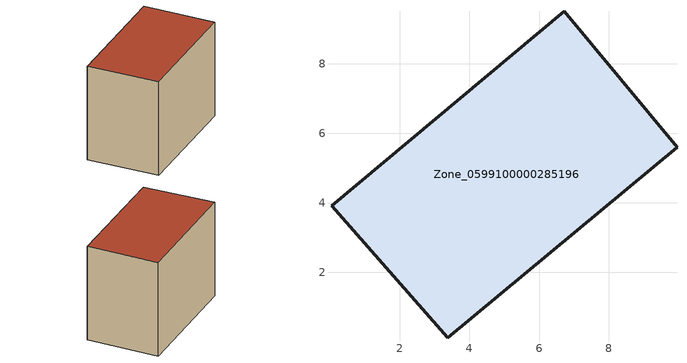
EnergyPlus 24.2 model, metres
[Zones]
Zone_0599100000285196
 floor ground (C_G): 6.72,9.5 9.97,5.6 3.38,0.12 0.03,3.91 z0
 wall outside (C_F): 6.72,9.5 0.03,3.91 3.38,0.12 9.97,5.6 6.72,9.5 z0:6.97
 roof outside (C_R): 9.97,5.6 6.72,9.5 0.03,3.91 3.38,0.12 z6.97
[BUILDING]
Pand.0599100000285196: North Axis=0; Terrain=City; Loads Convergence Tolerance Value=0.04; Temperature Convergence Tolerance Value=0.4; Solar Distribution=FullExterior; Maximum Number of Warmup Days=25; Minimum Number of Warmup Days=1
[Site:Location]
Rotterdam.The.Hague.AP_ZH_NLD Design_Conditions: Latitude=51.96; Longitude=4.45; Time Zone=1; Elevation=-4.5
[SITE:GROUNDTEMPERATURE:BUILDINGSURFACE]
18, 18, 18, 18, 18, 18, 18, 18, 18, 18, 18, 18
[MATERIAL] Thermal Absorptance=0.9; Solar Absorptance=0.7; Visible Absorptance=0.7
Name | Roughness | Thickness | Conductivity | Density | Specific Heat
G.TI.1946 | MediumSmooth | 0.15 | 1 | 540 | 1210
F.TI.1946 | Rough | 0.3 | 0.857143 | 1920 | 840
R.TI.1946 | MediumRough | 0.2 | 0.1 | 1500 | 1000
[CONSTRUCTION]
C_G: G.TI.1946
C_F: F.TI.1946
C_R: R.TI.1946
[ZONE]
Zone_0599100000285196: Type=1; Multiplier=1; Ceiling Height=Autocalculate; Volume=Autocalculate; Floor Area=autocalculate; Part of Total Floor Area=Yes
[ZONEINFILTRATION:DESIGNFLOWRATE]
Infil_Zone_0599100000285196: Zone or ZoneList or Space or SpaceList=Zone_0599100000285196; Schedule=AlwaysOn; Design Flow Rate Calculation Method=Flow/Area; Flow Rate per Floor Area=0.003; Constant Term Coefficient=1; Temperature Term Coefficient=0; Velocity Term Coefficient=0; Velocity Squared Term Coefficient=0
[HVACTEMPLATE:ZONE:IDEALLOADSAIRSYSTEM]
Zone_0599100000285196: Maximum Heating Supply Air Temperature=50; Minimum Cooling Supply Air Temperature=13; Maximum Heating Supply Air Humidity Ratio=0.0156; Minimum Cooling Supply Air Humidity Ratio=0.0077; Heating Limit=NoLimit; Cooling Limit=NoLimit; Dehumidification Control Type=ConstantSensibleHeatRatio; Cooling Sensible Heat Ratio=0.7; Dehumidification Setpoint=60; Humidification Control Type=None; Humidification Setpoint=30; Outdoor Air Method=None; Outdoor Air Flow Rate per Person=0.00944; Outdoor Air Flow Rate per Zone Floor Area=0; Outdoor Air Flow Rate per Zone=0; Demand Controlled Ventilation Type=None; Outdoor Air Economizer Type=NoEconomizer; Heat Recovery Type=None; Sensible Heat Recovery Effectiveness=0.7; Latent Heat Recovery Effectiveness=0.65
[ZONECONTROL:THERMOSTAT]
ThermostatControl_Zone_0599100000285196: Zone or ZoneList=Zone_0599100000285196; Control Type Schedule=DualSetpointControlType; Control 1=Thermostat_Zone_0599100000285196; Temperature Difference Between Cutout And Setpoint=0
[THERMOSTATSETPOINT:DUALSETPOINT]
Thermostat_Zone_0599100000285196: Heating Setpoint Temperature Schedule=HeatingSetpoint_Zone_0599100000285196; Cooling Setpoint Temperature Schedule=CoolingSetpoint_Zone_0599100000285196
[SCHEDULE:COMPACT]
HeatingSetpoint_Zone_0599100000285196: Through: 12/31, For: AllDays, Until: 24:00, 21
CoolingSetpoint_Zone_0599100000285196: Through: 12/31, For: AllDays, Until: 24:00, 24
DualSetpointControlType: Through: 12/31, For: AllDays, Until: 24:00, 4
AlwaysOn: Through: 12/31, For: AllDays, Until: 24:00, 1
